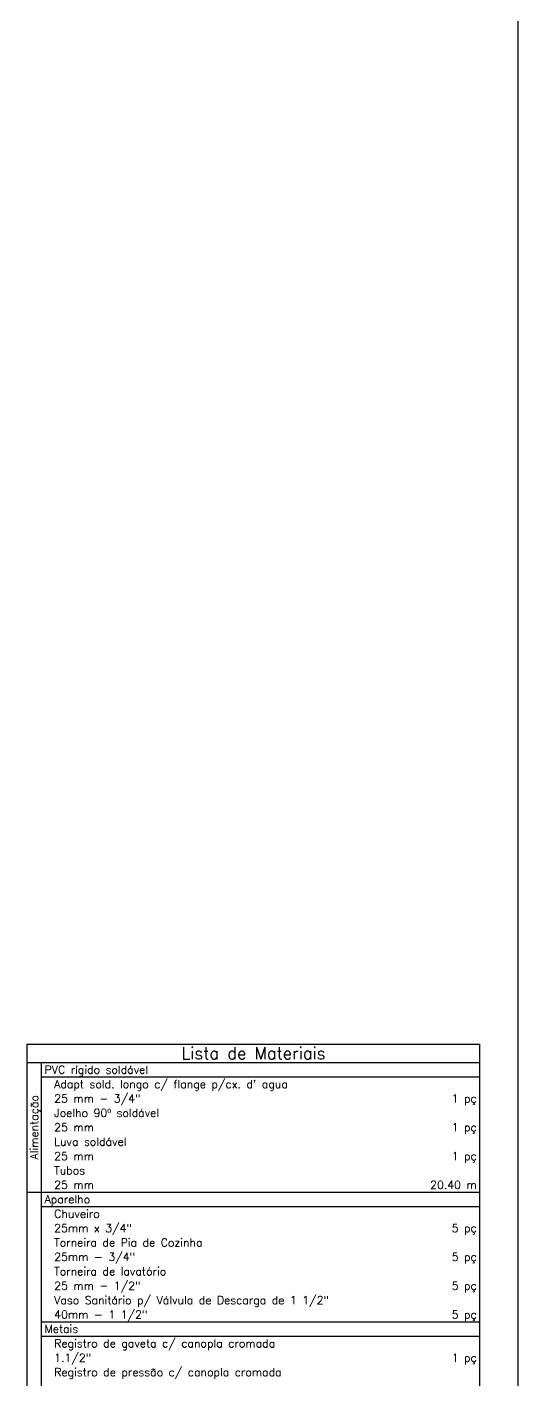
# Model space of a CAD drawing. Extents: x 241 to 398, y 106 to 179.
# Drawn here: x 295.31 to 299.64, y 120.34 to 132.27 of the extents above; entities that cross this region are included whole.
import ezdxf
from ezdxf.enums import TextEntityAlignment as Align

# ---------------------------------------------------------------- set-up
doc = ezdxf.new("R2010")
doc.units = 0
doc.layers.add('ALVVISTA', color=8, linetype='CONTINUOUS')
doc.styles.add('ARIAL', font='romans.shx')

msp = doc.modelspace()

# ---------------------------------------------------------------- linework, layer by layer
at = {"layer": 'ALVVISTA'}
for p, q in [((299.643, 138.3551), (299.643, 108.3556)), ((295.3071, 115.132), (295.3071, 123.3004)), ((295.3071, 123.3004), (299.3071, 123.3004)), ((299.3071, 115.132), (299.3071, 123.3004)), ((295.3071, 123.138), (299.3071, 123.138)), ((295.4342, 115.132), (295.4342, 123.138)), ((295.4342, 123.011), (299.3071, 123.011)), ((295.3071, 121.9943), (299.3071, 121.9943)), ((295.4342, 121.8672), (299.3071, 121.8672)), ((295.4342, 120.8506), (299.3071, 120.8506)), ((295.4342, 120.7235), (299.3071, 120.7235))]:
    msp.add_line(p, q, dxfattribs=at)

# ---------------------------------------------------------------- texts
at = {"layer": 'ALVVISTA', "style": 'ARIAL'}
msp.add_text('Lista de Materiais', height=0.1059, dxfattribs=at).set_placement((297.3071, 123.1663), align=Align.CENTER)
for s, p in [('PVC rígido soldável', (295.4624, 123.0392)), ("Adapt sold. longo c/ flange p/cx. d' agua", (295.5471, 122.9121)), ('25 mm - 3/4"', (295.5471, 122.785)), ('Joelho 90º soldável', (295.5471, 122.658)), ('25 mm', (295.5471, 122.5309)), ('Luva soldável', (295.5471, 122.4038)), ('25 mm', (295.5471, 122.2767)), ('Tubos', (295.5471, 122.1496)), ('25 mm', (295.5471, 122.0226)), ('Aparelho', (295.4624, 121.8955)), ('Chuveiro ', (295.5471, 121.7684)), ('25mm x 3/4"', (295.5471, 121.6413)), ('Torneira de Pia de Cozinha ', (295.5471, 121.5142)), ('25mm - 3/4"', (295.5471, 121.3872)), ('Torneira de lavatório', (295.5471, 121.2601)), ('25 mm - 1/2"', (295.5471, 121.133)), ('Vaso Sanitário p/ Válvula de Descarga de 1 1/2"', (295.5471, 121.0059)), ('40mm - 1 1/2"', (295.5471, 120.8788)), ('Metais', (295.4624, 120.7518)), ('Registro de gaveta c/ canopla cromada', (295.5471, 120.6247)), ('1.1/2"', (295.5471, 120.4976)), ('Registro de pressão c/ canopla cromada', (295.5471, 120.3705))]:
    msp.add_text(s, height=0.0706, dxfattribs=at).set_placement(p)
msp.add_text('Alimentação', height=0.0706, rotation=90, dxfattribs=at).set_placement((295.4059, 122.5662), align=Align.CENTER)
for s, p in [('1 pç', (299.2789, 122.785)), ('1 pç', (299.2789, 122.5309)), ('1 pç', (299.2789, 122.2767)), ('20.40 m', (299.2789, 122.0226)), ('5 pç', (299.2789, 121.6413)), ('5 pç', (299.2789, 121.3872)), ('5 pç', (299.2789, 121.133)), ('5 pç', (299.2789, 120.8788)), ('1 pç', (299.2789, 120.4976))]:
    msp.add_text(s, height=0.0706, dxfattribs=at).set_placement(p, align=Align.RIGHT)

doc.saveas('drawing.dxf')
